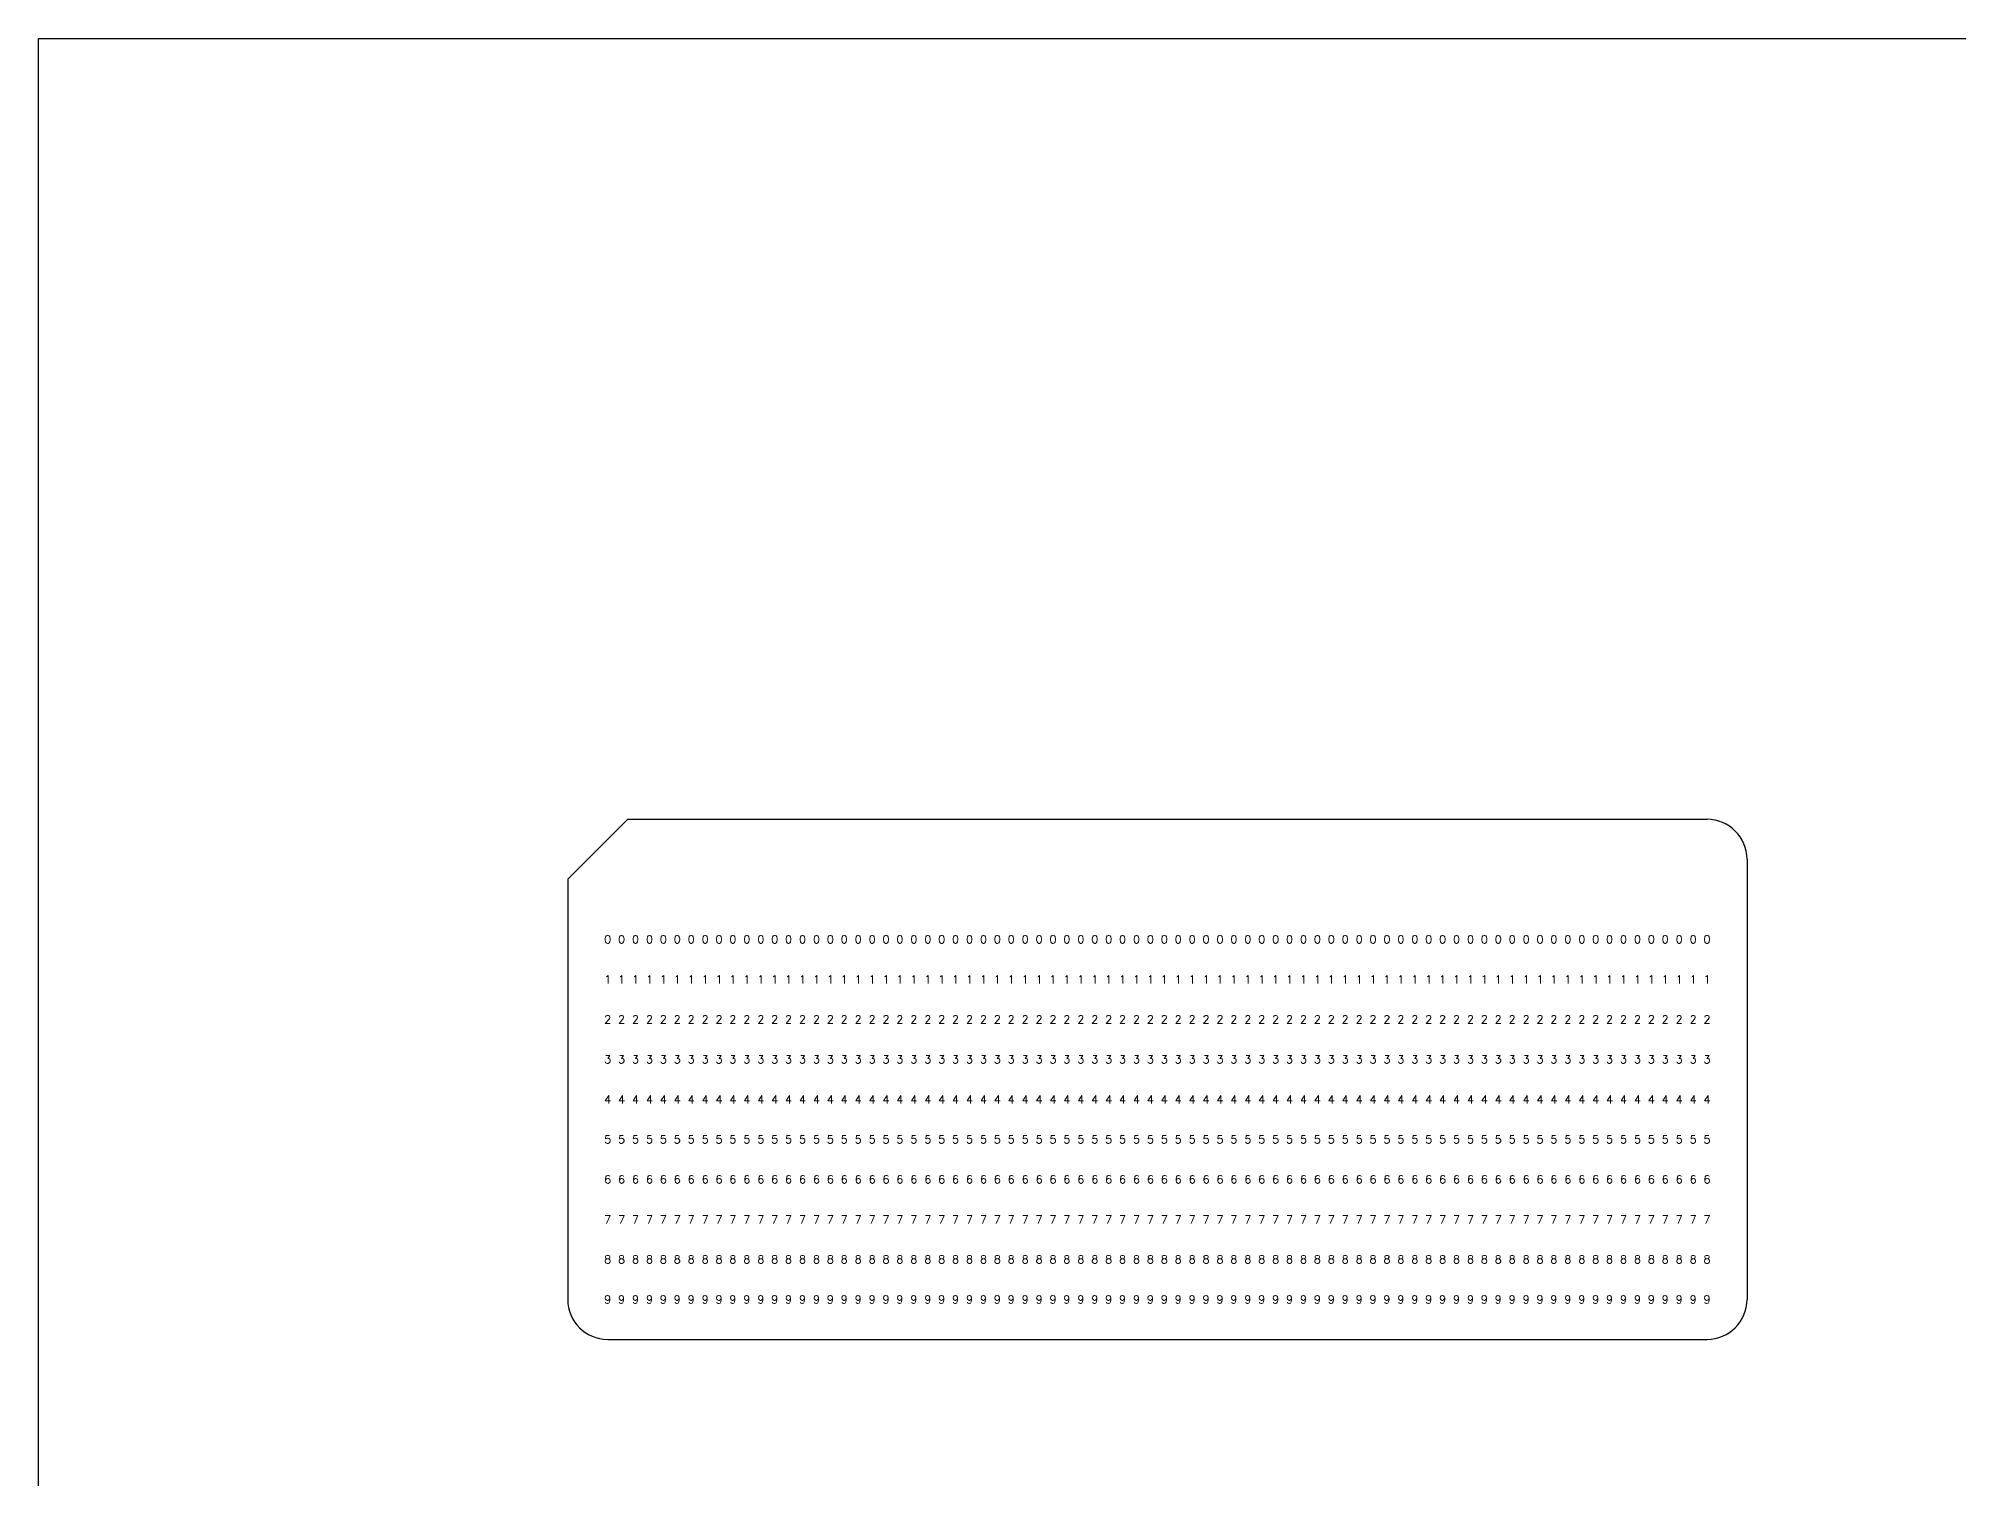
# Model space of a CAD drawing. Extents: x 9 to 33, y 0 to 18.
# Drawn here: x 9 to 21, y 9 to 18 of the extents above; entities that cross this region are included whole.
import ezdxf
from ezdxf.enums import TextEntityAlignment as Align

# ---------------------------------------------------------------- set-up
doc = ezdxf.new("R2010")
doc.units = 0
doc.header["$MEASUREMENT"] = 0
doc.layers.add('BORDER', color=5, linetype='CONTINUOUS')
doc.layers.add('OBJECT', color=3, linetype='CONTINUOUS')
doc.styles.add('SIMPLEX', font='simplex')

msp = doc.modelspace()

# ---------------------------------------------------------------- linework, layer by layer
at = {"layer": 'BORDER'}
for p, q in [((9, 0), (9, 18)), ((9, 18), (33, 18))]:
    msp.add_line(p, q, dxfattribs=at)
at = {"layer": 'OBJECT'}
for p, q in [((12.68269, 13.11991), (12.30769, 12.74491)), ((12.68269, 13.11991), (19.42769, 13.11991)), ((19.67769, 12.86991), (19.67769, 10.11991)), ((12.30769, 12.74491), (12.30769, 10.11991)), ((12.55769, 9.86991), (19.42769, 9.86991))]:
    msp.add_line(p, q, dxfattribs=at)
for centre, start, end in [((19.42769, 12.86991), 0, 90), ((12.55769, 10.11991), 180, 270), ((19.42769, 10.11991), 270, 0)]:
    msp.add_arc(centre, 0.25, start, end, dxfattribs=at)

# ---------------------------------------------------------------- texts
at = {"layer": 'OBJECT', "style": 'SIMPLEX'}
for s, p in [('0', (12.55769, 12.36991)), ('0', (12.64465, 12.36991)), ('0', (12.73161, 12.36991)), ('0', (12.81857, 12.36991)), ('0', (12.90553, 12.36991)), ('0', (12.9925, 12.36991)), ('0', (13.07946, 12.36991)), ('0', (13.16642, 12.36991)), ('0', (13.25338, 12.36991)), ('0', (13.34034, 12.36991)), ('0', (13.42731, 12.36991)), ('0', (13.51427, 12.36991)), ('0', (13.60123, 12.36991)), ('0', (13.68819, 12.36991)), ('0', (13.77515, 12.36991)), ('0', (13.86212, 12.36991)), ('0', (13.94908, 12.36991)), ('0', (14.03604, 12.36991)), ('0', (14.123, 12.36991)), ('0', (14.20996, 12.36991)), ('0', (14.29693, 12.36991)), ('0', (14.38389, 12.36991)), ('0', (14.47085, 12.36991)), ('0', (14.55781, 12.36991)), ('0', (14.64477, 12.36991)), ('0', (14.73174, 12.36991)), ('0', (14.8187, 12.36991)), ('0', (14.90566, 12.36991)), ('0', (14.99262, 12.36991)), ('0', (15.07958, 12.36991)), ('0', (15.16655, 12.36991)), ('0', (15.25351, 12.36991)), ('0', (15.34047, 12.36991)), ('0', (15.42743, 12.36991)), ('0', (15.51439, 12.36991)), ('0', (15.60136, 12.36991)), ('0', (15.68832, 12.36991)), ('0', (15.77528, 12.36991)), ('0', (15.86224, 12.36991)), ('0', (15.9492, 12.36991)), ('0', (16.03617, 12.36991)), ('0', (16.12313, 12.36991)), ('0', (16.21009, 12.36991)), ('0', (16.29705, 12.36991)), ('0', (16.38401, 12.36991)), ('0', (16.47098, 12.36991)), ('0', (16.55794, 12.36991)), ('0', (16.6449, 12.36991)), ('0', (16.73186, 12.36991)), ('0', (16.81882, 12.36991)), ('0', (16.90579, 12.36991)), ('0', (16.99275, 12.36991)), ('0', (17.07971, 12.36991)), ('0', (17.16667, 12.36991)), ('0', (17.25363, 12.36991)), ('0', (17.3406, 12.36991)), ('0', (17.42756, 12.36991)), ('0', (17.51452, 12.36991)), ('0', (17.60148, 12.36991)), ('0', (17.68844, 12.36991)), ('0', (17.77541, 12.36991)), ('0', (17.86237, 12.36991)), ('0', (17.94933, 12.36991)), ('0', (18.03629, 12.36991)), ('0', (18.12325, 12.36991)), ('0', (18.21022, 12.36991)), ('0', (18.29718, 12.36991)), ('0', (18.38414, 12.36991)), ('0', (18.4711, 12.36991)), ('0', (18.55806, 12.36991)), ('0', (18.64503, 12.36991)), ('0', (18.73199, 12.36991)), ('0', (18.81895, 12.36991)), ('0', (18.90591, 12.36991)), ('0', (18.99287, 12.36991)), ('0', (19.07984, 12.36991)), ('0', (19.1668, 12.36991)), ('0', (19.25376, 12.36991)), ('0', (19.34072, 12.36991)), ('0', (19.42768, 12.36991)), ('1', (12.55769, 12.11991)), ('1', (12.64465, 12.11991)), ('1', (12.73161, 12.11991)), ('1', (12.81857, 12.11991)), ('1', (12.90553, 12.11991)), ('1', (12.9925, 12.11991)), ('1', (13.07946, 12.11991)), ('1', (13.16642, 12.11991)), ('1', (13.25338, 12.11991)), ('1', (13.34034, 12.11991)), ('1', (13.42731, 12.11991)), ('1', (13.51427, 12.11991)), ('1', (13.60123, 12.11991)), ('1', (13.68819, 12.11991)), ('1', (13.77515, 12.11991)), ('1', (13.86212, 12.11991)), ('1', (13.94908, 12.11991)), ('1', (14.03604, 12.11991)), ('1', (14.123, 12.11991)), ('1', (14.20996, 12.11991)), ('1', (14.29693, 12.11991)), ('1', (14.38389, 12.11991)), ('1', (14.47085, 12.11991)), ('1', (14.55781, 12.11991)), ('1', (14.64477, 12.11991)), ('1', (14.73174, 12.11991)), ('1', (14.8187, 12.11991)), ('1', (14.90566, 12.11991)), ('1', (14.99262, 12.11991)), ('1', (15.07958, 12.11991)), ('1', (15.16655, 12.11991)), ('1', (15.25351, 12.11991)), ('1', (15.34047, 12.11991)), ('1', (15.42743, 12.11991)), ('1', (15.51439, 12.11991)), ('1', (15.60136, 12.11991)), ('1', (15.68832, 12.11991)), ('1', (15.77528, 12.11991)), ('1', (15.86224, 12.11991)), ('1', (15.9492, 12.11991)), ('1', (16.03617, 12.11991)), ('1', (16.12313, 12.11991)), ('1', (16.21009, 12.11991)), ('1', (16.29705, 12.11991)), ('1', (16.38401, 12.11991)), ('1', (16.47098, 12.11991)), ('1', (16.55794, 12.11991)), ('1', (16.6449, 12.11991)), ('1', (16.73186, 12.11991)), ('1', (16.81882, 12.11991)), ('1', (16.90579, 12.11991)), ('1', (16.99275, 12.11991)), ('1', (17.07971, 12.11991)), ('1', (17.16667, 12.11991)), ('1', (17.25363, 12.11991)), ('1', (17.3406, 12.11991)), ('1', (17.42756, 12.11991)), ('1', (17.51452, 12.11991)), ('1', (17.60148, 12.11991)), ('1', (17.68844, 12.11991)), ('1', (17.77541, 12.11991)), ('1', (17.86237, 12.11991)), ('1', (17.94933, 12.11991)), ('1', (18.03629, 12.11991)), ('1', (18.12325, 12.11991)), ('1', (18.21022, 12.11991)), ('1', (18.29718, 12.11991)), ('1', (18.38414, 12.11991)), ('1', (18.4711, 12.11991)), ('1', (18.55806, 12.11991)), ('1', (18.64503, 12.11991)), ('1', (18.73199, 12.11991)), ('1', (18.81895, 12.11991)), ('1', (18.90591, 12.11991)), ('1', (18.99287, 12.11991)), ('1', (19.07984, 12.11991)), ('1', (19.1668, 12.11991)), ('1', (19.25376, 12.11991)), ('1', (19.34072, 12.11991)), ('1', (19.42768, 12.11991)), ('2', (12.55769, 11.86991)), ('2', (12.64465, 11.86991)), ('2', (12.73161, 11.86991)), ('2', (12.81857, 11.86991)), ('2', (12.90553, 11.86991)), ('2', (12.9925, 11.86991)), ('2', (13.07946, 11.86991)), ('2', (13.16642, 11.86991)), ('2', (13.25338, 11.86991)), ('2', (13.34034, 11.86991)), ('2', (13.42731, 11.86991)), ('2', (13.51427, 11.86991)), ('2', (13.60123, 11.86991)), ('2', (13.68819, 11.86991)), ('2', (13.77515, 11.86991)), ('2', (13.86212, 11.86991)), ('2', (13.94908, 11.86991)), ('2', (14.03604, 11.86991)), ('2', (14.123, 11.86991)), ('2', (14.20996, 11.86991)), ('2', (14.29693, 11.86991)), ('2', (14.38389, 11.86991)), ('2', (14.47085, 11.86991)), ('2', (14.55781, 11.86991)), ('2', (14.64477, 11.86991)), ('2', (14.73174, 11.86991)), ('2', (14.8187, 11.86991)), ('2', (14.90566, 11.86991)), ('2', (14.99262, 11.86991)), ('2', (15.07958, 11.86991)), ('2', (15.16655, 11.86991)), ('2', (15.25351, 11.86991)), ('2', (15.34047, 11.86991)), ('2', (15.42743, 11.86991)), ('2', (15.51439, 11.86991)), ('2', (15.60136, 11.86991)), ('2', (15.68832, 11.86991)), ('2', (15.77528, 11.86991)), ('2', (15.86224, 11.86991)), ('2', (15.9492, 11.86991)), ('2', (16.03617, 11.86991)), ('2', (16.12313, 11.86991)), ('2', (16.21009, 11.86991)), ('2', (16.29705, 11.86991)), ('2', (16.38401, 11.86991)), ('2', (16.47098, 11.86991)), ('2', (16.55794, 11.86991)), ('2', (16.6449, 11.86991)), ('2', (16.73186, 11.86991)), ('2', (16.81882, 11.86991)), ('2', (16.90579, 11.86991)), ('2', (16.99275, 11.86991)), ('2', (17.07971, 11.86991)), ('2', (17.16667, 11.86991)), ('2', (17.25363, 11.86991)), ('2', (17.3406, 11.86991)), ('2', (17.42756, 11.86991)), ('2', (17.51452, 11.86991)), ('2', (17.60148, 11.86991)), ('2', (17.68844, 11.86991)), ('2', (17.77541, 11.86991)), ('2', (17.86237, 11.86991)), ('2', (17.94933, 11.86991)), ('2', (18.03629, 11.86991)), ('2', (18.12325, 11.86991)), ('2', (18.21022, 11.86991)), ('2', (18.29718, 11.86991)), ('2', (18.38414, 11.86991)), ('2', (18.4711, 11.86991)), ('2', (18.55806, 11.86991)), ('2', (18.64503, 11.86991)), ('2', (18.73199, 11.86991)), ('2', (18.81895, 11.86991)), ('2', (18.90591, 11.86991)), ('2', (18.99287, 11.86991)), ('2', (19.07984, 11.86991)), ('2', (19.1668, 11.86991)), ('2', (19.25376, 11.86991)), ('2', (19.34072, 11.86991)), ('2', (19.42768, 11.86991)), ('3', (12.55769, 11.61991)), ('3', (12.64465, 11.61991)), ('3', (12.73161, 11.61991)), ('3', (12.81857, 11.61991)), ('3', (12.90553, 11.61991)), ('3', (12.9925, 11.61991)), ('3', (13.07946, 11.61991)), ('3', (13.16642, 11.61991)), ('3', (13.25338, 11.61991)), ('3', (13.34034, 11.61991)), ('3', (13.42731, 11.61991)), ('3', (13.51427, 11.61991)), ('3', (13.60123, 11.61991)), ('3', (13.68819, 11.61991)), ('3', (13.77515, 11.61991)), ('3', (13.86212, 11.61991)), ('3', (13.94908, 11.61991)), ('3', (14.03604, 11.61991)), ('3', (14.123, 11.61991)), ('3', (14.20996, 11.61991)), ('3', (14.29693, 11.61991)), ('3', (14.38389, 11.61991)), ('3', (14.47085, 11.61991)), ('3', (14.55781, 11.61991)), ('3', (14.64477, 11.61991)), ('3', (14.73174, 11.61991)), ('3', (14.8187, 11.61991)), ('3', (14.90566, 11.61991)), ('3', (14.99262, 11.61991)), ('3', (15.07958, 11.61991)), ('3', (15.16655, 11.61991)), ('3', (15.25351, 11.61991)), ('3', (15.34047, 11.61991)), ('3', (15.42743, 11.61991)), ('3', (15.51439, 11.61991)), ('3', (15.60136, 11.61991)), ('3', (15.68832, 11.61991)), ('3', (15.77528, 11.61991)), ('3', (15.86224, 11.61991)), ('3', (15.9492, 11.61991)), ('3', (16.03617, 11.61991)), ('3', (16.12313, 11.61991)), ('3', (16.21009, 11.61991)), ('3', (16.29705, 11.61991)), ('3', (16.38401, 11.61991)), ('3', (16.47098, 11.61991)), ('3', (16.55794, 11.61991)), ('3', (16.6449, 11.61991)), ('3', (16.73186, 11.61991)), ('3', (16.81882, 11.61991)), ('3', (16.90579, 11.61991)), ('3', (16.99275, 11.61991)), ('3', (17.07971, 11.61991)), ('3', (17.16667, 11.61991)), ('3', (17.25363, 11.61991)), ('3', (17.3406, 11.61991)), ('3', (17.42756, 11.61991)), ('3', (17.51452, 11.61991)), ('3', (17.60148, 11.61991)), ('3', (17.68844, 11.61991)), ('3', (17.77541, 11.61991)), ('3', (17.86237, 11.61991)), ('3', (17.94933, 11.61991)), ('3', (18.03629, 11.61991)), ('3', (18.12325, 11.61991)), ('3', (18.21022, 11.61991)), ('3', (18.29718, 11.61991)), ('3', (18.38414, 11.61991)), ('3', (18.4711, 11.61991)), ('3', (18.55806, 11.61991)), ('3', (18.64503, 11.61991)), ('3', (18.73199, 11.61991)), ('3', (18.81895, 11.61991)), ('3', (18.90591, 11.61991)), ('3', (18.99287, 11.61991)), ('3', (19.07984, 11.61991)), ('3', (19.1668, 11.61991)), ('3', (19.25376, 11.61991)), ('3', (19.34072, 11.61991)), ('3', (19.42768, 11.61991)), ('4', (12.55769, 11.36991)), ('4', (12.64465, 11.36991)), ('4', (12.73161, 11.36991)), ('4', (12.81857, 11.36991)), ('4', (12.90553, 11.36991)), ('4', (12.9925, 11.36991)), ('4', (13.07946, 11.36991)), ('4', (13.16642, 11.36991)), ('4', (13.25338, 11.36991)), ('4', (13.34034, 11.36991)), ('4', (13.42731, 11.36991)), ('4', (13.51427, 11.36991)), ('4', (13.60123, 11.36991)), ('4', (13.68819, 11.36991)), ('4', (13.77515, 11.36991)), ('4', (13.86212, 11.36991)), ('4', (13.94908, 11.36991)), ('4', (14.03604, 11.36991)), ('4', (14.123, 11.36991)), ('4', (14.20996, 11.36991)), ('4', (14.29693, 11.36991)), ('4', (14.38389, 11.36991)), ('4', (14.47085, 11.36991)), ('4', (14.55781, 11.36991)), ('4', (14.64477, 11.36991)), ('4', (14.73174, 11.36991)), ('4', (14.8187, 11.36991)), ('4', (14.90566, 11.36991)), ('4', (14.99262, 11.36991)), ('4', (15.07958, 11.36991)), ('4', (15.16655, 11.36991)), ('4', (15.25351, 11.36991)), ('4', (15.34047, 11.36991)), ('4', (15.42743, 11.36991)), ('4', (15.51439, 11.36991)), ('4', (15.60136, 11.36991)), ('4', (15.68832, 11.36991)), ('4', (15.77528, 11.36991)), ('4', (15.86224, 11.36991)), ('4', (15.9492, 11.36991)), ('4', (16.03617, 11.36991)), ('4', (16.12313, 11.36991)), ('4', (16.21009, 11.36991)), ('4', (16.29705, 11.36991)), ('4', (16.38401, 11.36991)), ('4', (16.47098, 11.36991)), ('4', (16.55794, 11.36991)), ('4', (16.6449, 11.36991)), ('4', (16.73186, 11.36991)), ('4', (16.81882, 11.36991)), ('4', (16.90579, 11.36991)), ('4', (16.99275, 11.36991)), ('4', (17.07971, 11.36991)), ('4', (17.16667, 11.36991)), ('4', (17.25363, 11.36991)), ('4', (17.3406, 11.36991)), ('4', (17.42756, 11.36991)), ('4', (17.51452, 11.36991)), ('4', (17.60148, 11.36991)), ('4', (17.68844, 11.36991)), ('4', (17.77541, 11.36991)), ('4', (17.86237, 11.36991)), ('4', (17.94933, 11.36991)), ('4', (18.03629, 11.36991)), ('4', (18.12325, 11.36991)), ('4', (18.21022, 11.36991)), ('4', (18.29718, 11.36991)), ('4', (18.38414, 11.36991)), ('4', (18.4711, 11.36991)), ('4', (18.55806, 11.36991)), ('4', (18.64503, 11.36991)), ('4', (18.73199, 11.36991)), ('4', (18.81895, 11.36991)), ('4', (18.90591, 11.36991)), ('4', (18.99287, 11.36991)), ('4', (19.07984, 11.36991)), ('4', (19.1668, 11.36991)), ('4', (19.25376, 11.36991)), ('4', (19.34072, 11.36991)), ('4', (19.42768, 11.36991)), ('5', (12.55769, 11.11991)), ('5', (12.64465, 11.11991)), ('5', (12.73161, 11.11991)), ('5', (12.81857, 11.11991)), ('5', (12.90553, 11.11991)), ('5', (12.9925, 11.11991)), ('5', (13.07946, 11.11991)), ('5', (13.16642, 11.11991)), ('5', (13.25338, 11.11991)), ('5', (13.34034, 11.11991)), ('5', (13.42731, 11.11991)), ('5', (13.51427, 11.11991)), ('5', (13.60123, 11.11991)), ('5', (13.68819, 11.11991)), ('5', (13.77515, 11.11991)), ('5', (13.86212, 11.11991)), ('5', (13.94908, 11.11991)), ('5', (14.03604, 11.11991)), ('5', (14.123, 11.11991)), ('5', (14.20996, 11.11991)), ('5', (14.29693, 11.11991)), ('5', (14.38389, 11.11991)), ('5', (14.47085, 11.11991)), ('5', (14.55781, 11.11991)), ('5', (14.64477, 11.11991)), ('5', (14.73174, 11.11991)), ('5', (14.8187, 11.11991)), ('5', (14.90566, 11.11991)), ('5', (14.99262, 11.11991)), ('5', (15.07958, 11.11991)), ('5', (15.16655, 11.11991)), ('5', (15.25351, 11.11991)), ('5', (15.34047, 11.11991)), ('5', (15.42743, 11.11991)), ('5', (15.51439, 11.11991)), ('5', (15.60136, 11.11991)), ('5', (15.68832, 11.11991)), ('5', (15.77528, 11.11991)), ('5', (15.86224, 11.11991)), ('5', (15.9492, 11.11991)), ('5', (16.03617, 11.11991)), ('5', (16.12313, 11.11991)), ('5', (16.21009, 11.11991)), ('5', (16.29705, 11.11991)), ('5', (16.38401, 11.11991)), ('5', (16.47098, 11.11991)), ('5', (16.55794, 11.11991)), ('5', (16.6449, 11.11991)), ('5', (16.73186, 11.11991)), ('5', (16.81882, 11.11991)), ('5', (16.90579, 11.11991)), ('5', (16.99275, 11.11991)), ('5', (17.07971, 11.11991)), ('5', (17.16667, 11.11991)), ('5', (17.25363, 11.11991)), ('5', (17.3406, 11.11991)), ('5', (17.42756, 11.11991)), ('5', (17.51452, 11.11991)), ('5', (17.60148, 11.11991)), ('5', (17.68844, 11.11991)), ('5', (17.77541, 11.11991)), ('5', (17.86237, 11.11991)), ('5', (17.94933, 11.11991)), ('5', (18.03629, 11.11991)), ('5', (18.12325, 11.11991)), ('5', (18.21022, 11.11991)), ('5', (18.29718, 11.11991)), ('5', (18.38414, 11.11991)), ('5', (18.4711, 11.11991)), ('5', (18.55806, 11.11991)), ('5', (18.64503, 11.11991)), ('5', (18.73199, 11.11991)), ('5', (18.81895, 11.11991)), ('5', (18.90591, 11.11991)), ('5', (18.99287, 11.11991)), ('5', (19.07984, 11.11991)), ('5', (19.1668, 11.11991)), ('5', (19.25376, 11.11991)), ('5', (19.34072, 11.11991)), ('5', (19.42768, 11.11991)), ('6', (12.55769, 10.86991)), ('6', (12.64465, 10.86991)), ('6', (12.73161, 10.86991)), ('6', (12.81857, 10.86991)), ('6', (12.90553, 10.86991)), ('6', (12.9925, 10.86991)), ('6', (13.07946, 10.86991)), ('6', (13.16642, 10.86991)), ('6', (13.25338, 10.86991)), ('6', (13.34034, 10.86991)), ('6', (13.42731, 10.86991)), ('6', (13.51427, 10.86991)), ('6', (13.60123, 10.86991)), ('6', (13.68819, 10.86991)), ('6', (13.77515, 10.86991)), ('6', (13.86212, 10.86991)), ('6', (13.94908, 10.86991)), ('6', (14.03604, 10.86991)), ('6', (14.123, 10.86991)), ('6', (14.20996, 10.86991)), ('6', (14.29693, 10.86991)), ('6', (14.38389, 10.86991)), ('6', (14.47085, 10.86991)), ('6', (14.55781, 10.86991)), ('6', (14.64477, 10.86991)), ('6', (14.73174, 10.86991)), ('6', (14.8187, 10.86991)), ('6', (14.90566, 10.86991)), ('6', (14.99262, 10.86991)), ('6', (15.07958, 10.86991)), ('6', (15.16655, 10.86991)), ('6', (15.25351, 10.86991)), ('6', (15.34047, 10.86991)), ('6', (15.42743, 10.86991)), ('6', (15.51439, 10.86991)), ('6', (15.60136, 10.86991)), ('6', (15.68832, 10.86991)), ('6', (15.77528, 10.86991)), ('6', (15.86224, 10.86991)), ('6', (15.9492, 10.86991)), ('6', (16.03617, 10.86991)), ('6', (16.12313, 10.86991)), ('6', (16.21009, 10.86991)), ('6', (16.29705, 10.86991)), ('6', (16.38401, 10.86991)), ('6', (16.47098, 10.86991)), ('6', (16.55794, 10.86991)), ('6', (16.6449, 10.86991)), ('6', (16.73186, 10.86991)), ('6', (16.81882, 10.86991)), ('6', (16.90579, 10.86991)), ('6', (16.99275, 10.86991)), ('6', (17.07971, 10.86991)), ('6', (17.16667, 10.86991)), ('6', (17.25363, 10.86991)), ('6', (17.3406, 10.86991)), ('6', (17.42756, 10.86991)), ('6', (17.51452, 10.86991)), ('6', (17.60148, 10.86991)), ('6', (17.68844, 10.86991)), ('6', (17.77541, 10.86991)), ('6', (17.86237, 10.86991)), ('6', (17.94933, 10.86991)), ('6', (18.03629, 10.86991)), ('6', (18.12325, 10.86991)), ('6', (18.21022, 10.86991)), ('6', (18.29718, 10.86991)), ('6', (18.38414, 10.86991)), ('6', (18.4711, 10.86991)), ('6', (18.55806, 10.86991)), ('6', (18.64503, 10.86991)), ('6', (18.73199, 10.86991)), ('6', (18.81895, 10.86991)), ('6', (18.90591, 10.86991)), ('6', (18.99287, 10.86991)), ('6', (19.07984, 10.86991)), ('6', (19.1668, 10.86991)), ('6', (19.25376, 10.86991)), ('6', (19.34072, 10.86991)), ('6', (19.42768, 10.86991)), ('7', (12.55769, 10.61991)), ('7', (12.64465, 10.61991)), ('7', (12.73161, 10.61991)), ('7', (12.81857, 10.61991)), ('7', (12.90553, 10.61991)), ('7', (12.9925, 10.61991)), ('7', (13.07946, 10.61991)), ('7', (13.16642, 10.61991)), ('7', (13.25338, 10.61991)), ('7', (13.34034, 10.61991)), ('7', (13.42731, 10.61991)), ('7', (13.51427, 10.61991)), ('7', (13.60123, 10.61991)), ('7', (13.68819, 10.61991)), ('7', (13.77515, 10.61991)), ('7', (13.86212, 10.61991)), ('7', (13.94908, 10.61991)), ('7', (14.03604, 10.61991)), ('7', (14.123, 10.61991)), ('7', (14.20996, 10.61991)), ('7', (14.29693, 10.61991)), ('7', (14.38389, 10.61991)), ('7', (14.47085, 10.61991)), ('7', (14.55781, 10.61991)), ('7', (14.64477, 10.61991)), ('7', (14.73174, 10.61991)), ('7', (14.8187, 10.61991)), ('7', (14.90566, 10.61991)), ('7', (14.99262, 10.61991)), ('7', (15.07958, 10.61991)), ('7', (15.16655, 10.61991)), ('7', (15.25351, 10.61991)), ('7', (15.34047, 10.61991)), ('7', (15.42743, 10.61991)), ('7', (15.51439, 10.61991)), ('7', (15.60136, 10.61991)), ('7', (15.68832, 10.61991)), ('7', (15.77528, 10.61991)), ('7', (15.86224, 10.61991)), ('7', (15.9492, 10.61991)), ('7', (16.03617, 10.61991)), ('7', (16.12313, 10.61991)), ('7', (16.21009, 10.61991)), ('7', (16.29705, 10.61991)), ('7', (16.38401, 10.61991)), ('7', (16.47098, 10.61991)), ('7', (16.55794, 10.61991)), ('7', (16.6449, 10.61991)), ('7', (16.73186, 10.61991)), ('7', (16.81882, 10.61991)), ('7', (16.90579, 10.61991)), ('7', (16.99275, 10.61991)), ('7', (17.07971, 10.61991)), ('7', (17.16667, 10.61991)), ('7', (17.25363, 10.61991)), ('7', (17.3406, 10.61991)), ('7', (17.42756, 10.61991)), ('7', (17.51452, 10.61991)), ('7', (17.60148, 10.61991)), ('7', (17.68844, 10.61991)), ('7', (17.77541, 10.61991)), ('7', (17.86237, 10.61991)), ('7', (17.94933, 10.61991)), ('7', (18.03629, 10.61991)), ('7', (18.12325, 10.61991)), ('7', (18.21022, 10.61991)), ('7', (18.29718, 10.61991)), ('7', (18.38414, 10.61991)), ('7', (18.4711, 10.61991)), ('7', (18.55806, 10.61991)), ('7', (18.64503, 10.61991)), ('7', (18.73199, 10.61991)), ('7', (18.81895, 10.61991)), ('7', (18.90591, 10.61991)), ('7', (18.99287, 10.61991)), ('7', (19.07984, 10.61991)), ('7', (19.1668, 10.61991)), ('7', (19.25376, 10.61991)), ('7', (19.34072, 10.61991)), ('7', (19.42768, 10.61991)), ('8', (12.55769, 10.36991)), ('8', (12.64465, 10.36991)), ('8', (12.73161, 10.36991)), ('8', (12.81857, 10.36991)), ('8', (12.90553, 10.36991)), ('8', (12.9925, 10.36991)), ('8', (13.07946, 10.36991)), ('8', (13.16642, 10.36991)), ('8', (13.25338, 10.36991)), ('8', (13.34034, 10.36991)), ('8', (13.42731, 10.36991)), ('8', (13.51427, 10.36991)), ('8', (13.60123, 10.36991)), ('8', (13.68819, 10.36991)), ('8', (13.77515, 10.36991)), ('8', (13.86212, 10.36991)), ('8', (13.94908, 10.36991)), ('8', (14.03604, 10.36991)), ('8', (14.123, 10.36991)), ('8', (14.20996, 10.36991)), ('8', (14.29693, 10.36991)), ('8', (14.38389, 10.36991)), ('8', (14.47085, 10.36991)), ('8', (14.55781, 10.36991)), ('8', (14.64477, 10.36991)), ('8', (14.73174, 10.36991)), ('8', (14.8187, 10.36991)), ('8', (14.90566, 10.36991)), ('8', (14.99262, 10.36991)), ('8', (15.07958, 10.36991)), ('8', (15.16655, 10.36991)), ('8', (15.25351, 10.36991)), ('8', (15.34047, 10.36991)), ('8', (15.42743, 10.36991)), ('8', (15.51439, 10.36991)), ('8', (15.60136, 10.36991)), ('8', (15.68832, 10.36991)), ('8', (15.77528, 10.36991)), ('8', (15.86224, 10.36991)), ('8', (15.9492, 10.36991)), ('8', (16.03617, 10.36991)), ('8', (16.12313, 10.36991)), ('8', (16.21009, 10.36991)), ('8', (16.29705, 10.36991)), ('8', (16.38401, 10.36991)), ('8', (16.47098, 10.36991)), ('8', (16.55794, 10.36991)), ('8', (16.6449, 10.36991)), ('8', (16.73186, 10.36991)), ('8', (16.81882, 10.36991)), ('8', (16.90579, 10.36991)), ('8', (16.99275, 10.36991)), ('8', (17.07971, 10.36991)), ('8', (17.16667, 10.36991)), ('8', (17.25363, 10.36991)), ('8', (17.3406, 10.36991)), ('8', (17.42756, 10.36991)), ('8', (17.51452, 10.36991)), ('8', (17.60148, 10.36991)), ('8', (17.68844, 10.36991)), ('8', (17.77541, 10.36991)), ('8', (17.86237, 10.36991)), ('8', (17.94933, 10.36991)), ('8', (18.03629, 10.36991)), ('8', (18.12325, 10.36991)), ('8', (18.21022, 10.36991)), ('8', (18.29718, 10.36991)), ('8', (18.38414, 10.36991)), ('8', (18.4711, 10.36991)), ('8', (18.55806, 10.36991)), ('8', (18.64503, 10.36991)), ('8', (18.73199, 10.36991)), ('8', (18.81895, 10.36991)), ('8', (18.90591, 10.36991)), ('8', (18.99287, 10.36991)), ('8', (19.07984, 10.36991)), ('8', (19.1668, 10.36991)), ('8', (19.25376, 10.36991)), ('8', (19.34072, 10.36991)), ('8', (19.42768, 10.36991)), ('9', (12.55769, 10.11991)), ('9', (12.64465, 10.11991)), ('9', (12.73161, 10.11991)), ('9', (12.81857, 10.11991)), ('9', (12.90553, 10.11991)), ('9', (12.9925, 10.11991)), ('9', (13.07946, 10.11991)), ('9', (13.16642, 10.11991)), ('9', (13.25338, 10.11991)), ('9', (13.34034, 10.11991)), ('9', (13.42731, 10.11991)), ('9', (13.51427, 10.11991)), ('9', (13.60123, 10.11991)), ('9', (13.68819, 10.11991)), ('9', (13.77515, 10.11991)), ('9', (13.86212, 10.11991)), ('9', (13.94908, 10.11991)), ('9', (14.03604, 10.11991)), ('9', (14.123, 10.11991)), ('9', (14.20996, 10.11991)), ('9', (14.29693, 10.11991)), ('9', (14.38389, 10.11991)), ('9', (14.47085, 10.11991)), ('9', (14.55781, 10.11991)), ('9', (14.64477, 10.11991)), ('9', (14.73174, 10.11991)), ('9', (14.8187, 10.11991)), ('9', (14.90566, 10.11991)), ('9', (14.99262, 10.11991)), ('9', (15.07958, 10.11991)), ('9', (15.16655, 10.11991)), ('9', (15.25351, 10.11991)), ('9', (15.34047, 10.11991)), ('9', (15.42743, 10.11991)), ('9', (15.51439, 10.11991)), ('9', (15.60136, 10.11991)), ('9', (15.68832, 10.11991)), ('9', (15.77528, 10.11991)), ('9', (15.86224, 10.11991)), ('9', (15.9492, 10.11991)), ('9', (16.03617, 10.11991)), ('9', (16.12313, 10.11991)), ('9', (16.21009, 10.11991)), ('9', (16.29705, 10.11991)), ('9', (16.38401, 10.11991)), ('9', (16.47098, 10.11991)), ('9', (16.55794, 10.11991)), ('9', (16.6449, 10.11991)), ('9', (16.73186, 10.11991)), ('9', (16.81882, 10.11991)), ('9', (16.90579, 10.11991)), ('9', (16.99275, 10.11991)), ('9', (17.07971, 10.11991)), ('9', (17.16667, 10.11991)), ('9', (17.25363, 10.11991)), ('9', (17.3406, 10.11991)), ('9', (17.42756, 10.11991)), ('9', (17.51452, 10.11991)), ('9', (17.60148, 10.11991)), ('9', (17.68844, 10.11991)), ('9', (17.77541, 10.11991)), ('9', (17.86237, 10.11991)), ('9', (17.94933, 10.11991)), ('9', (18.03629, 10.11991)), ('9', (18.12325, 10.11991)), ('9', (18.21022, 10.11991)), ('9', (18.29718, 10.11991)), ('9', (18.38414, 10.11991)), ('9', (18.4711, 10.11991)), ('9', (18.55806, 10.11991)), ('9', (18.64503, 10.11991)), ('9', (18.73199, 10.11991)), ('9', (18.81895, 10.11991)), ('9', (18.90591, 10.11991)), ('9', (18.99287, 10.11991)), ('9', (19.07984, 10.11991)), ('9', (19.1668, 10.11991)), ('9', (19.25376, 10.11991)), ('9', (19.34072, 10.11991)), ('9', (19.42768, 10.11991))]:
    msp.add_text(s, height=0.05, dxfattribs=at).set_placement(p, align=Align.MIDDLE)

doc.saveas('drawing.dxf')
